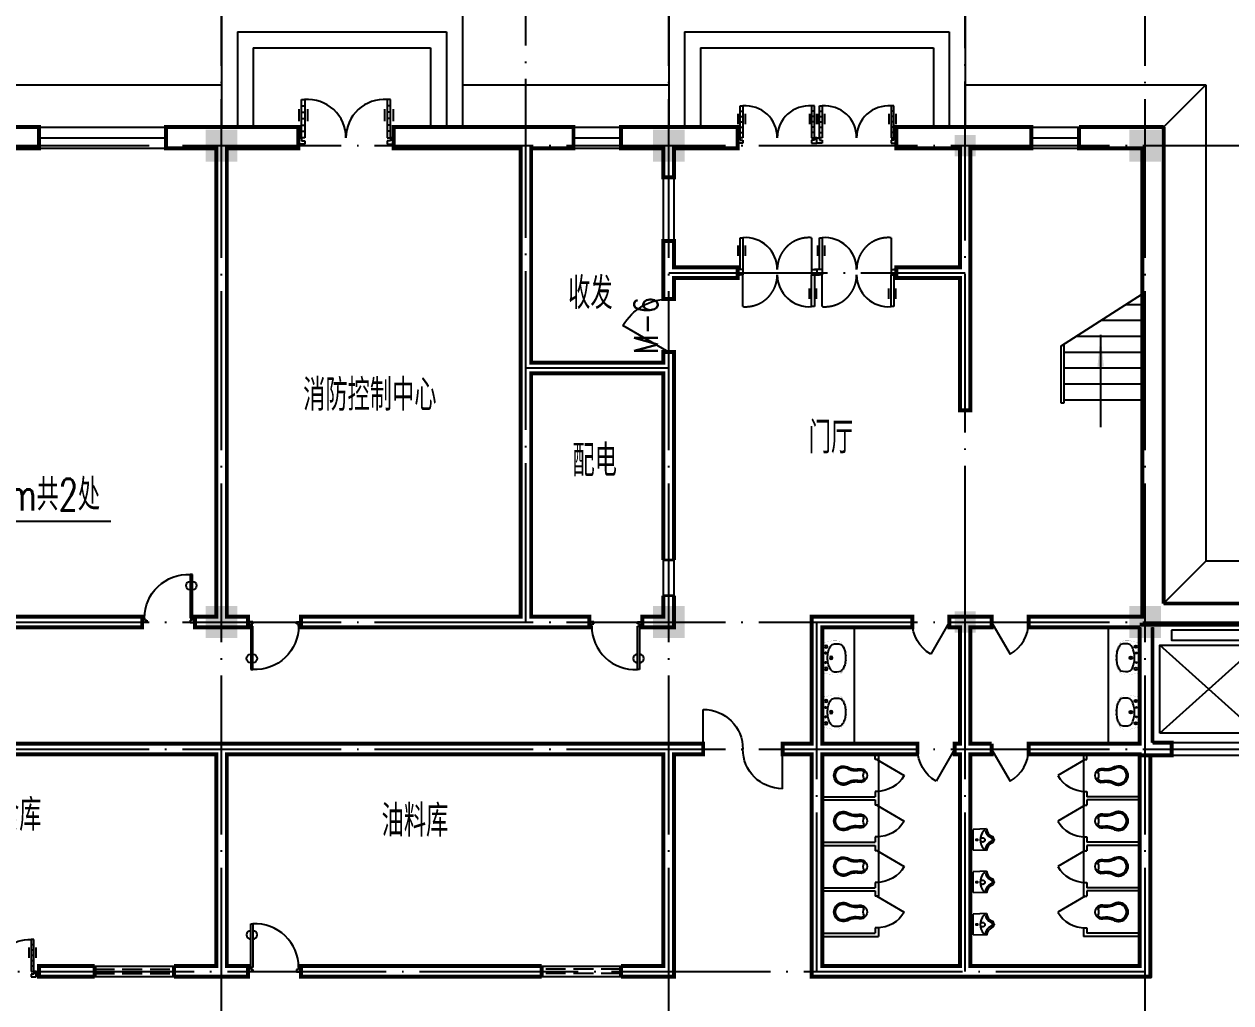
# Model space of a CAD drawing. Extents: x -55219 to 470149, y 494712 to 780039.
# Drawn here: x 1023 to 23823, y 752087 to 770577 of the extents above; entities that cross this region are included whole.
import ezdxf
from ezdxf.enums import TextEntityAlignment as Align

# ---------------------------------------------------------------- set-up
doc = ezdxf.new("R2010")
doc.units = 0
doc.header["$LTSCALE"] = 1500
doc.header["$MEASUREMENT"] = 0
for name, pattern in [('DASH', [0.35, 0.25, -0.1]), ('DASHED2', [0.375, 0.25, -0.125]), ('DOTE', [2.42, 2, -0.2, 0.02, -0.2])]:
    doc.linetypes.add(name, pattern=pattern)
doc.layers.get('0').update_dxf_attribs({"linetype": 'CONTINUOUS'})
for name, color, linetype in [('COLUMN', 7, 'CONTINUOUS'), ('DOTE', 1, 'DOTE'), ('LVTRY', 6, 'CONTINUOUS'), ('MC', 4, 'CONTINUOUS'), ('PUB_DIM', 3, 'CONTINUOUS'), ('PUB_TEXT', 7, 'CONTINUOUS'), ('PUB_WALL', 255, 'CONTINUOUS'), ('STAIR', 2, 'CONTINUOUS'), ('WALL', 255, 'CONTINUOUS'), ('WINDOW', 2, 'CONTINUOUS'), ('WINDOW_TEXT', 7, 'CONTINUOUS')]:
    doc.layers.add(name, color=color, linetype=linetype)
doc.styles.add('_HZTXT', font='txt.shx', dxfattribs={"width": 0.8, "bigfont": 'hztxt.shx'})
doc.styles.add('_SIMPLEX', font='SIMPLEX.shx', dxfattribs={"width": 0.6})
doc.styles.add('SIMPLEX', font='SIMPLEX.SHX')

# ---------------------------------------------------------------- blocks, each defined once
blk = doc.blocks.new('_DBLK')
blk.add_line((-0.5, 0), (0, -0.866))
blk.add_arc((-0.5, 0), 1, 300, 0)
at = {"layer": 'WINDOW_TEXT', "style": 'SIMPLEX', "flags": 9}
blk.add_attdef('A', text='', height=1, dxfattribs=at).set_placement((0, 1.5), align=Align.MIDDLE)
blk = doc.blocks.new('_WBLK')
for p, q in [((-0.5, 0.5), (0.5, 0.5)), ((-0.5, 0), (0.5, 0)), ((-0.5, -0.5), (0.5, -0.5))]:
    blk.add_line(p, q)
at = {"layer": 'WINDOW_TEXT', "style": 'SIMPLEX', "flags": 9}
blk.add_attdef('A', text='', height=1, dxfattribs=at).set_placement((0, 1.5), align=Align.MIDDLE)
blk = doc.blocks.new('M_E11')
for p, q in [((-280, -10), (-280, 0)), ((280, 0), (280, -10)), ((-251, -189), (-251, -186)), ((-248, -183), (-250, -185))]:
    blk.add_line(p, q)
at = {"const_width": 1.5}
for points in [[(-280, 0), (280, 0)], [(-326, -200), (-280, -5)], [(326, -204), (280, -5)]]:
    blk.add_lwpolyline(points, dxfattribs=at)
for points in [[(-326, -200, 0.008223), (-326, -204, 0.149285)], [(-326, -266, 0.149285), (-304, -337, 0.107079), (-231, -408, 0.075625), (-131, -450, 0.062436), (-1, -467, 0.062436), (130, -452, 0.075625), (230, -410, 0.107079), (304, -339, 0.149285), (326, -268, 0.005205), (326, -266, 0.086596)]]:
    blk.add_lwpolyline(points, format="xyb", dxfattribs=at)
at = {"const_width": 1.5, "flags": 128}
for points in [[(-326, -204), (-326, -268)], [(326, -204), (326, -268)]]:
    blk.add_lwpolyline(points, dxfattribs=at)
at = {"flags": 128}
for points in [[(-253, -188, 0.172546), (-250, -358, 0.726395)], [(253, -188, -0.172546), (250, -358, -0.726395)]]:
    blk.add_lwpolyline(points, format="xyb", dxfattribs=at)
for points in [[(253, -188, 0.098208), (193, -141, 0.066287), (110, -111, 0.052428), (0, -100, 0.052428), (-110, -111, 0.066287), (-193, -141, 0.093876), (-251, -186, 0.171377)], [(-250, -358, 0.091341), (-193, -401, 0.066287), (-110, -431, 0.052428), (0, -442, 0.052428), (110, -431, 0.066287), (193, -401, 0.091756), (250, -358, 0.171377)]]:
    blk.add_lwpolyline(points, format="xyb")
for centre, radius in [((-210, -75), 24), ((-210, -75), 24), ((-210, -75), 24), ((-90, -65), 10), ((0, -170), 25), ((0, -170), 15), ((90, -65), 10), ((210, -75), 24)]:
    blk.add_circle(centre, radius)
blk.add_arc((-250, -186), 1, 131.3224, 180)
at = {"width": 0.8, "flags": 9}
for tag in ['XSIZE', 'YSIZE']:
    blk.add_attdef(tag, (0, 0), '', height=0.5, dxfattribs=at)
blk = doc.blocks.new('M_E8')
for p, q in [((-204, -257), (-194, -2)), ((-194, -2), (196, -2)), ((206, -257), (196, -2))]:
    blk.add_line(p, q)
at = {"const_width": 1.5}
for points in [[(-196, 0), (196, 0), (206, -257, -4.356259)], [(-194, -2), (-204, -257, 0.758087)]]:
    blk.add_lwpolyline(points, format="xyb", dxfattribs=at)
for points in [[(-2, -142), (6, -142), (12, -146), (19, -148), (25, -152), (29, -158), (34, -166), (37, -174), (39, -183), (37, -191), (35, -200), (29, -208), (25, -214), (17, -219), (12, -223), (4, -224), (-2, -224), (-6, -224), (-11, -223), (-18, -221), (-26, -217), (-32, -213), (-37, -207), (-42, -199), (-44, -190), (-45, -183), (-42, -173), (-40, -164), (-35, -158), (-31, -150), (-26, -148), (-24, -144), (-18, -143), (-14, -143), (-12, -142), (-8, -142), (-6, -141), (-2, -142)], [(-204, -257), (-194, -258), (-194, -258), (-183, -260), (-175, -261), (-165, -264), (-156, -268), (-147, -271), (-138, -275), (-128, -281), (-119, -287), (-109, -295), (-102, -300), (-94, -308), (-86, -316), (-79, -324), (-74, -332), (-68, -340), (-62, -348), (-58, -356), (-54, -366), (-50, -374), (-43, -383), (-36, -389), (-30, -392), (-23, -395), (-17, -398), (-9, -399), (0, -399), (13, -398), (23, -395), (29, -392), (35, -389), (43, -385), (49, -380), (54, -374), (58, -366), (62, -357), (65, -347), (71, -340), (75, -332), (80, -325), (85, -319), (91, -313), (95, -308), (100, -302), (106, -295), (113, -290), (119, -285), (126, -280), (132, -277), (139, -273), (145, -271), (154, -268), (162, -264), (173, -261), (183, -259), (191, -258), (199, -257), (206, -257)]]:
    blk.add_lwpolyline(points, dxfattribs=at)
for centre, radius in [((-3, -184), 41.7), ((-1, -74), 15)]:
    blk.add_circle(centre, radius)
for centre, radius, start, end in [((-158, -223), 22.7, 134.5857, 206.4573), ((-2, -389), 250, 46.6458, 133.3542), ((162, -222), 16.2, 297.1389, 62.8611), ((-218, -432), 176, 26.1838, 85.5792), ((-198, -412), 179, 22.2984, 83.8043), ((1, -338), 63.3, 194.7447, 345.2553), ((4, -329), 38.6, 202.7778, 341.3609), ((201, -407), 174, 100.5676, 157.7034), ((215, -425), 168, 93.3348, 155.3309)]:
    blk.add_arc(centre, radius, start, end)
blk.add_point((1, -402))
at = {"width": 0.8, "flags": 9}
for tag in ['XSIZE', 'YSIZE']:
    blk.add_attdef(tag, (0, 0), '', height=0.5, dxfattribs=at)
blk = doc.blocks.new('P_WCFL01')
blk.add_lwpolyline([(128, -476, -0.181036), (163, -256, 1.566077), (-163, -256, -0.181036), (-128, -476, 1.18639)], format="xyb", close=True)
for points in [[(99, -482, -0.179698), (137, -242, 1.55292), (-137, -242, -0.179698), (-99, -482, 0.263172), (-65, -574, -0.179698)], [(65, -574, 0.263172), (99, -482, -0.179698)]]:
    blk.add_lwpolyline(points, format="xyb")
blk.add_arc((0, -659), 107, 52.646, 127.354)
blk = doc.blocks.new('M_A1SFU')
blk.add_line((-0.5, 0), (0, -0.866))
blk.add_arc((-0.5, 0), 1, 300, 0)
blk = doc.blocks.new('_FZH')
blk.add_solid([(0.5, 0.5), (0.5, -0.5), (-0.5, 0.5), (-0.5, -0.5)])
blk = doc.blocks.new('M_A19UKF')
for p, q in [((-0.467, -0.003), (-0.467, 0.397)), ((-0.467, 0.397), (-0.433, 0.397)), ((-0.433, 0.397), (-0.433, -0.003)), ((-0.495, 0.298), (-0.495, 0.169)), ((-0.405, 0.298), (-0.405, 0.169)), ((-0.5, -0.003), (-0.5, -0.069)), ((-0.433, -0.003), (-0.5, -0.003)), ((-0.5, -0.003), (-0.5, -0.003)), ((-0.5, -0.069), (-0.5, -0.069)), ((-0.5, -0.069), (-0.467, -0.069)), ((-0.433, -0.003), (-0.467, -0.003)), ((-0.433, -0.069), (-0.467, -0.069)), ((-0.433, -0.003), (-0.433, -0.069)), ((0.433, -0.003), (0.433, -0.069)), ((0.433, -0.003), (0.467, -0.003)), ((0.433, -0.003), (0.5, -0.003)), ((0.433, -0.469), (0.433, -0.069)), ((0.433, -0.069), (0.5, -0.069)), ((0.433, -0.069), (0.467, -0.069)), ((0.5, -0.003), (0.467, -0.003)), ((0.467, -0.069), (0.467, -0.469)), ((0.5, -0.069), (0.467, -0.069)), ((0.5, -0.003), (0.5, -0.069)), ((0.5, -0.003), (0.5, -0.003)), ((0.5, -0.069), (0.5, -0.069)), ((0.405, -0.37), (0.405, -0.242)), ((0.495, -0.37), (0.495, -0.242)), ((0.467, -0.469), (0.433, -0.469))]:
    blk.add_line(p, q)
at = {"linetype": 'DASHED2'}
for p, q in [((0.433, 0.397), (0.433, -0.003)), ((-0.433, -0.469), (-0.433, -0.069))]:
    blk.add_line(p, q, dxfattribs=at)
for centre, start, end in [((-0.4, -0.001), 359.8007, 94.7805), ((0.4, -0.071), 179.8007, 274.7805)]:
    blk.add_arc(centre, 0.4, start, end)
for centre, start, end in [((0.4, -0.001), 85.2195, 180.1993), ((-0.4, -0.071), 265.2195, 0.1993)]:
    blk.add_arc(centre, 0.4, start, end, dxfattribs=at)
blk = doc.blocks.new('M_A21OEG')
for p, q in [((-0.467, 0), (-0.467, 0.4)), ((-0.467, 0), (-0.467, 0.4)), ((-0.467, 0.4), (-0.433, 0.4)), ((-0.467, 0), (-0.467, 0.4)), ((-0.433, 0.4), (-0.433, 0)), ((-0.433, 0.4), (-0.433, 0)), ((0.433, 0.4), (0.433, 0)), ((0.467, 0.4), (0.433, 0.4)), ((0.467, 0), (0.467, 0.4)), ((-0.495, 0.3), (-0.495, 0.172)), ((-0.467, 0.333), (-0.433, 0.333)), ((-0.467, 0.267), (-0.433, 0.267)), ((-0.405, 0.3), (-0.405, 0.172)), ((0.405, 0.3), (0.405, 0.172)), ((0.467, 0.333), (0.433, 0.333)), ((0.467, 0.267), (0.433, 0.267)), ((0.495, 0.3), (0.495, 0.172)), ((-0.467, 0.2), (-0.433, 0.2)), ((-0.467, 0.133), (-0.433, 0.133)), ((0.467, 0.2), (0.433, 0.2)), ((0.467, 0.133), (0.433, 0.133)), ((-0.5, 0), (-0.467, 0)), ((-0.5, -0.067), (-0.5, 0)), ((-0.5, -0.067), (-0.5, 0)), ((-0.467, 0.067), (-0.433, 0.067)), ((-0.467, 0), (-0.467, -0.033)), ((-0.433, 0), (-0.467, 0)), ((-0.433, 0), (-0.467, 0)), ((-0.467, 0), (-0.467, -0.033)), ((-0.433, 0), (-0.467, 0)), ((0.467, 0.067), (0.433, 0.067)), ((0.433, 0), (0.467, 0)), ((0.467, 0), (0.467, -0.033)), ((0.5, 0), (0.467, 0)), ((0.5, -0.067), (0.5, 0)), ((-0.433, -0.067), (-0.5, -0.067)), ((-0.467, -0.033), (-0.433, -0.033)), ((-0.433, -0.033), (-0.433, -0.067)), ((0.467, -0.033), (0.433, -0.033)), ((0.433, -0.033), (0.433, -0.067)), ((0.433, -0.067), (0.5, -0.067))]:
    blk.add_line(p, q)
for centre, start, end in [((-0.4, 0.001), 359.8007, 94.7805), ((0.4, 0.001), 85.2195, 180.1993)]:
    blk.add_arc(centre, 0.4, start, end)
blk = doc.blocks.new('_ARROW')
blk.add_solid([(0, 0), (-1, 0.1), (-1, -0.1)])
blk = doc.blocks.new('M_A22TIB')
for p, q in [((-0.449, 0.076), (-0.449, 0.898)), ((-0.449, 0.898), (-0.408, 0.898)), ((-0.408, 0.898), (-0.408, 0.076)), ((-0.49, 0.076), (-0.449, 0.076)), ((-0.49, -0.006), (-0.49, 0.076)), ((-0.449, 0.076), (-0.449, 0.035)), ((-0.408, 0.076), (-0.449, 0.076)), ((-0.449, 0.035), (-0.408, 0.035)), ((-0.408, 0.035), (-0.408, -0.006)), ((0.455, 0.035), (0.414, 0.035)), ((0.414, 0.035), (0.414, -0.006)), ((0.496, 0.076), (0.455, 0.076)), ((0.455, 0.076), (0.455, 0.035)), ((0.496, -0.006), (0.496, 0.076)), ((-0.408, -0.006), (-0.49, -0.006)), ((-0.49, -0.006), (-0.49, -0.006)), ((0.414, -0.006), (0.496, -0.006)), ((0.496, -0.006), (0.496, -0.006))]:
    blk.add_line(p, q)
for centre, radius, start, end in [((-0.449, 0.689), 0.0791, 90, 270), ((-0.367, 0.077), 0.822, 359.9283, 92.866), ((-0.408, 0.689), 0.0791, 270, 90)]:
    blk.add_arc(centre, radius, start, end)
blk = doc.blocks.new('M_A11UZJ')
for p, q in [((0.5, 0), (0.5, 0.5)), ((-0.5, -0.5), (-0.5, 0))]:
    blk.add_line(p, q)
for centre, start, end in [((-0.5, 0), 0, 0), ((0.5, 0), 90, 180), ((-0.5, 0), 270, 0)]:
    blk.add_arc(centre, 0.5, start, end)

msp = doc.modelspace()

# ---------------------------------------------------------------- linework, layer by layer
at = {"linetype": 'DASH'}
for p, q in [((2352.8, 752721.4), (3852.8, 752721.4)), ((12302.8, 752721.4), (10802.8, 752721.4)), ((2352.8, 752641.4), (3852.8, 752641.4)), ((12302.8, 752641.4), (10802.8, 752641.4))]:
    msp.add_line(p, q, dxfattribs=at)
at = {"linetype": 'DASH', "const_width": 75}
for points in [[(2352.8, 752581.4), (2352.8, 752781.4)], [(3852.8, 752581.4), (3852.8, 752781.4)], [(10802.8, 752781.4), (10802.8, 752581.4)], [(12302.8, 752781.4), (12302.8, 752581.4)]]:
    msp.add_lwpolyline(points, dxfattribs=at)
at = {"layer": 'DOTE'}
for p, q in [((4752.8, 700819.4), (4752.8, 771056.2)), ((10502.8, 759281.4), (10502.8, 771056.2)), ((13202.8, 700819.4), (13202.8, 771056.2)), ((18802.8, 759231.4), (18802.8, 771056.2)), ((22202.8, 700819.4), (22202.8, 771056.2)), ((-39547.2, 768281.4), (32802.8, 768281.4)), ((13202.8, 765881.4), (18802.8, 765881.4)), ((10502.8, 764081.4), (13202.8, 764081.4)), ((-39547.2, 759281.4), (35005.6, 759281.4)), ((16002.8, 752681.4), (16002.8, 759281.4)), ((18802.8, 752681.4), (18802.8, 759281.4)), ((-39547.2, 756881.4), (22202.8, 756881.4)), ((22202.8, 756881.4), (24602.8, 756881.4)), ((-20547.2, 752681.4), (22202.8, 752681.4))]:
    msp.add_line(p, q, dxfattribs=at)
at = {"layer": 'LVTRY'}
for p, q in [((-12147.2, 769431.4), (4752.8, 769431.4)), ((9302.8, 769431.4), (13202.8, 769431.4)), ((18802.8, 769431.4), (23352.3, 769431.4)), ((22552.8, 768631.4), (23352.3, 769431.4)), ((23352.8, 769430.9), (23352.8, 760431.9)), ((20612.8, 764493), (22152.8, 765478.9)), ((-7497.1, 761184.8), (2663.1, 761184.8)), ((22552.8, 759631.4), (23353.3, 760431.4)), ((23353.3, 760431.4), (23352.8, 760431.9)), ((24802.8, 760431.4), (23353.3, 760431.4)), ((16702.8, 759181.4), (16702.8, 756981.4)), ((21502.8, 759181.4), (21502.8, 756981.4)), ((24333.7, 758847.3), (22482.1, 757179.7)), ((24333.7, 757179.7), (22482.1, 758847.3)), ((17102.8, 756681.7), (17102.8, 756781.4)), ((17163.5, 756781.4), (17163.5, 756681.7)), ((17163.5, 756781.4), (17163.5, 754202.1)), ((21042.1, 756781.4), (21042.1, 756681.7)), ((21042.1, 756781.4), (21042.1, 754102.6)), ((21102.8, 756681.7), (21102.8, 756781.4)), ((17162.8, 756681.7), (17102.8, 756681.7)), ((21042.8, 756681.7), (21102.8, 756681.7)), ((17102.8, 756081.4), (17102.8, 755981.4)), ((17162.8, 756081.4), (17102.8, 756081.4)), ((17162.8, 756081.4), (17162.8, 755821.4)), ((21042.8, 756081.4), (21042.8, 755821.4)), ((21042.8, 756081.4), (21102.8, 756081.4)), ((21102.8, 756081.4), (21102.8, 755981.4)), ((16102.8, 755981.4), (17102.8, 755981.4)), ((16102.8, 755981.4), (17102.8, 755981.4)), ((16102.8, 755921.4), (17102.8, 755921.4)), ((17102.8, 755921.4), (17102.8, 755821.4)), ((22102.8, 755981.4), (21102.8, 755981.4)), ((22102.8, 755981.4), (21102.8, 755981.4)), ((21102.8, 755921.4), (21102.8, 755821.4)), ((22102.8, 755921.4), (21102.8, 755921.4)), ((17162.8, 755821.4), (17102.8, 755821.4)), ((21042.8, 755821.4), (21102.8, 755821.4)), ((17162.8, 755221.7), (17102.8, 755221.7)), ((17102.8, 755221.7), (17102.8, 755121.7)), ((17162.8, 755221.7), (17162.8, 754961.7)), ((21042.8, 755221.7), (21102.8, 755221.7)), ((21042.8, 755221.7), (21042.8, 754961.7)), ((21102.8, 755221.7), (21102.8, 755121.7)), ((16102.8, 755121.7), (17102.8, 755121.7)), ((16102.8, 755121.7), (17102.8, 755121.7)), ((16102.8, 755061.7), (17102.8, 755061.7)), ((17102.8, 755061.7), (17102.8, 754961.7)), ((17162.8, 754961.7), (17102.8, 754961.7)), ((21042.8, 754961.7), (21102.8, 754961.7)), ((22102.8, 755121.7), (21102.8, 755121.7)), ((22102.8, 755121.7), (21102.8, 755121.7)), ((22102.8, 755061.7), (21102.8, 755061.7)), ((21102.8, 755061.7), (21102.8, 754961.7)), ((16102.8, 754262.1), (17102.8, 754262.1)), ((16102.8, 754262.1), (17102.8, 754262.1)), ((17102.8, 754362.1), (17102.8, 754262.1)), ((17162.8, 754362.1), (17102.8, 754362.1)), ((17163.5, 754362.1), (17163.5, 754102.6)), ((21042.1, 754362.1), (21042.1, 754202.1)), ((21042.8, 754362.1), (21102.8, 754362.1)), ((21102.8, 754362.1), (21102.8, 754262.1)), ((22102.8, 754262.1), (21102.8, 754262.1)), ((22102.8, 754262.1), (21102.8, 754262.1)), ((16102.8, 754202.1), (17102.8, 754202.1)), ((16102.8, 754202.1), (17102.8, 754202.1)), ((17102.8, 754202.1), (17102.8, 754102.1)), ((17163, 754102.1), (17102.8, 754102.1)), ((17163.5, 754102.6), (17163, 754102.1)), ((21042.6, 754102.1), (21042.1, 754102.6)), ((21042.6, 754102.1), (21102.8, 754102.1)), ((22102.8, 754202.1), (21102.8, 754202.1)), ((21102.8, 754202.1), (21102.8, 754102.1)), ((22102.8, 754202.1), (21102.8, 754202.1)), ((16102.8, 753402.4), (17102.8, 753402.4)), ((16102.8, 753402.4), (17102.8, 753402.4)), ((16102.8, 753342.4), (17163.5, 753342.4)), ((17102.8, 753502.4), (17102.8, 753402.4)), ((17162.8, 753502.4), (17102.8, 753502.4)), ((17163.5, 753502.4), (17163.5, 753342.4)), ((21042.1, 753502.4), (21042.1, 753342.4)), ((22102.8, 753342.4), (21042.1, 753342.4)), ((21042.8, 753502.4), (21102.8, 753502.4)), ((21102.8, 753502.4), (21102.8, 753402.4)), ((22102.8, 753402.4), (21102.8, 753402.4)), ((22102.8, 753402.4), (21102.8, 753402.4))]:
    msp.add_line(p, q, dxfattribs=at)
at = {"layer": 'LVTRY', "const_width": 50}
for points in [[(13102.8, 760451.4), (13302.8, 760451.4)], [(13302.8, 759781.4), (13102.8, 759781.4)]]:
    msp.add_lwpolyline(points, dxfattribs=at)
at = {"layer": 'LVTRY'}
for points in [[(22699.8, 759126), (22699.8, 758936.1), (24113.7, 758936.1), (24113.7, 759126)], [(22482.1, 757179.7), (22482.1, 758847.3), (24333.7, 758847.3), (24333.7, 757179.7)]]:
    msp.add_lwpolyline(points, close=True, dxfattribs=at)
at = {"layer": 'MC', "linetype": 'Continuous'}
for p, q in [((24103.2, 757001.4), (22703.2, 757001.4)), ((24103.2, 756761.4), (22703.2, 756761.4))]:
    msp.add_line(p, q, dxfattribs=at)
at = {"layer": 'PUB_DIM'}
msp.add_lwpolyline([(21363.3, 764707.5), (21363.3, 762961)], dxfattribs=at)
at = {"layer": 'PUB_WALL', "const_width": 75}
for points in [[(1302.8, 768631.4), (-247.2, 768631.4), (-247.2, 768231.4), (1302.8, 768231.4)], [(3702.8, 768631.4), (6202.8, 768631.4), (6202.8, 768231.4), (4852.8, 768231.4), (4852.8, 759381.4), (5252.8, 759381.4), (5252.8, 759181.4), (4852.8, 759181.4), (4252.8, 759181.4), (4252.8, 759381.4), (4652.8, 759381.4), (4652.8, 768231.4), (3702.8, 768231.4)], [(13302.8, 768231.4), (14502.8, 768231.4), (14502.8, 768631.4), (12302.8, 768631.4), (12302.8, 768231.4), (13102.8, 768231.4), (13102.8, 767681.4), (13302.8, 767681.4)], [(17502.8, 765781.4), (17502.8, 765981.4), (18702.8, 765981.4), (18702.8, 768231.4), (17502.8, 768231.4), (17502.8, 768631.4), (20052.8, 768631.4), (20052.8, 768231.4), (18902.8, 768231.4), (18902.8, 763281.4), (18702.8, 763281.4), (18702.8, 765781.4)], [(13302.8, 765781.4), (14502.8, 765781.4), (14502.8, 765981.4), (13302.8, 765981.4), (13302.8, 766481.4), (13102.8, 766481.4), (13102.8, 765381.4), (13302.8, 765381.4)]]:
    msp.add_lwpolyline(points, close=True, dxfattribs=at)
for points in [[(13102.8, 760451.4), (13102.8, 763981.4), (10602.8, 763981.4), (10602.8, 759381.4), (11702.8, 759381.4), (11702.8, 759181.4), (6252.8, 759181.4), (6252.8, 759381.4), (10402.8, 759381.4), (10402.8, 768231.4), (8002.8, 768231.4), (8002.8, 768631.4), (11402.8, 768631.4), (11402.8, 768231.4), (10602.8, 768231.4), (10602.8, 764181.4), (13102.8, 764181.4), (13102.8, 764381.4), (13302.8, 764381.4), (13302.8, 760451.4)], [(22102.8, 759181.4), (20002.8, 759181.4), (20002.8, 759381.4), (22152.8, 759381.4), (22152.8, 768231.4), (20952.8, 768231.4), (20952.8, 768631.4)], [(20952.8, 768631.4), (22552.8, 768631.4)], [(22552.8, 768631.4), (22552.8, 759631.4)], [(13302.8, 759781.4), (13302.8, 759181.4), (12702.8, 759181.4), (12702.8, 759381.4), (13102.8, 759381.4), (13102.8, 759781.4)], [(13102.8, 759381.4), (13102.8, 759581.4)], [(22552.8, 759631.4), (26002.8, 759631.4), (26002.8, 759231.4), (24722.8, 759231.4), (22102.8, 759231.4)], [(273.2, 759381.4), (3252.8, 759381.4), (3252.8, 759181.4), (273.2, 759181.4)], [(17902.8, 756781.4), (17902.8, 756981.4), (16102.8, 756981.4), (16102.8, 759181.4), (17802.8, 759181.4), (17802.8, 759381.4), (15902.8, 759381.4), (15902.8, 756981.4), (15352.8, 756981.4), (15352.8, 756781.4), (15902.8, 756781.4), (15902.8, 752581.4), (22302.3, 752581.4), (22302.8, 752581.9), (22302.8, 756761.4)], [(17902.8, 756781.4), (16102.8, 756781.4), (16102.8, 752781.4), (18702.8, 752781.4), (18702.8, 756781.4), (18602.8, 756781.4), (18602.8, 756981.4), (18702.8, 756981.4), (18702.8, 759181.4), (18502.8, 759181.4), (18502.8, 759381.4), (19302.8, 759381.4), (19302.8, 759181.4), (18902.8, 759181.4), (18902.8, 756981.4), (19302.8, 756981.4)], [(22102.8, 759181.4), (22102.8, 756981.4), (20002.8, 756981.4), (20002.8, 756781.4), (22102.8, 756781.4), (22102.8, 752781.4), (18902.8, 752781.4), (18902.8, 756781.4), (19302.8, 756781.4), (19302.8, 756981.4)], [(22342.8, 759231.4), (24482.8, 759231.4), (24482.8, 757001.4), (24103.2, 757001.4), (24103.2, 756761.4), (24722.3, 756761.4), (24722.8, 756761.9), (24722.8, 759231.4)], [(22342.8, 759181.4), (22342.8, 757001.4)], [(12302.8, 752581.4), (13302.8, 752581.4), (13302.8, 756781.4), (13852.8, 756781.4), (13852.8, 756981.4), (13302.8, 756981.4), (-8807.2, 756981.4)], [(-2797.2, 752781.4), (-3597.2, 752781.4), (-3597.2, 756781.4), (4652.8, 756781.4), (4652.8, 752781.4), (3852.8, 752781.4)], [(3852.8, 752581.4), (5252.8, 752581.4), (5252.8, 752781.4), (4852.8, 752781.4), (4852.8, 756781.4), (13102.8, 756781.4), (13102.8, 752781.4), (12302.8, 752781.4)], [(2352.8, 752781.4), (1302.8, 752781.4), (1302.8, 752581.4), (2352.8, 752581.4)], [(10802.8, 752781.4), (6252.8, 752781.4), (6252.8, 752581.4), (10802.8, 752581.4)]]:
    msp.add_lwpolyline(points, dxfattribs=at)
at = {"layer": 'PUB_WALL', "linetype": 'Continuous', "const_width": 75}
msp.add_lwpolyline([(22342.8, 757001.4), (22703.2, 757001.4), (22703.2, 756761.4), (22102.8, 756761.4)], dxfattribs=at)
at = {"layer": 'STAIR'}
for p, q in [((22152.8, 766541.6), (22152.8, 764181.4)), ((21844.2, 765281.4), (22152.8, 765281.4)), ((21375.6, 764981.4), (22152.8, 764981.4)), ((20672.8, 763421.4), (20672.8, 764531.4)), ((20907.1, 764681.4), (22152.8, 764681.4)), ((20612.8, 764493), (20612.8, 763421.4)), ((20672.8, 764381.4), (22152.8, 764381.4)), ((20672.8, 764081.4), (22152.8, 764081.4)), ((20672.8, 763781.4), (22152.8, 763781.4)), ((20612.8, 763421.4), (20672.8, 763421.4)), ((20672.8, 763481.4), (22152.8, 763481.4))]:
    msp.add_line(p, q, dxfattribs=at)
at = {"layer": 'WALL'}
for p, q in [((-247.2, 768631.4), (1302.8, 768631.4)), ((1302.8, 768631.4), (1302.8, 768231.4)), ((3702.8, 768631.4), (3702.8, 768231.4)), ((3702.8, 768631.4), (6202.8, 768631.4)), ((6202.8, 768631.4), (6202.8, 768231.4)), ((8002.8, 768631.4), (11402.8, 768631.4)), ((8002.8, 768631.4), (8002.8, 768231.4)), ((11402.8, 768631.4), (11402.8, 768231.4)), ((12302.8, 768631.4), (14502.8, 768631.4)), ((12302.8, 768631.4), (12302.8, 768231.4)), ((14502.8, 768231.4), (14502.8, 768631.4)), ((17502.8, 768631.4), (20052.8, 768631.4)), ((17502.8, 768231.4), (17502.8, 768631.4)), ((20052.8, 768631.4), (20052.8, 768231.4)), ((20952.8, 768631.4), (22552.8, 768631.4)), ((20952.8, 768631.4), (20952.8, 768231.4)), ((22552.8, 768631.4), (22552.8, 759631.4)), ((-247.2, 768231.4), (1302.8, 768231.4)), ((3702.8, 768231.4), (4652.8, 768231.4)), ((4652.8, 768231.4), (4652.8, 759381.4)), ((4852.8, 768231.4), (4852.8, 759381.4)), ((4852.8, 768231.4), (6202.8, 768231.4)), ((8002.8, 768231.4), (10402.8, 768231.4)), ((10402.8, 768231.4), (10402.8, 759381.4)), ((10602.8, 768231.4), (11402.8, 768231.4)), ((10602.8, 768231.4), (10602.8, 764181.4)), ((12302.8, 768231.4), (13102.8, 768231.4)), ((13102.8, 767681.4), (13102.8, 768231.4)), ((13302.8, 768231.4), (14502.8, 768231.4)), ((13302.8, 767681.4), (13302.8, 768231.4)), ((17502.8, 768231.4), (18702.8, 768231.4)), ((18702.8, 768231.4), (18702.8, 765981.4)), ((18902.8, 768231.4), (20052.8, 768231.4)), ((18902.8, 768231.4), (18902.8, 763281.4)), ((20952.8, 768231.4), (22152.8, 768231.4)), ((22152.8, 768231.4), (22152.8, 759381.4)), ((13302.8, 767681.4), (13102.8, 767681.4)), ((13102.8, 765381.4), (13102.8, 766481.4)), ((13302.8, 766481.4), (13102.8, 766481.4)), ((13302.8, 765981.4), (13302.8, 766481.4)), ((13302.8, 765981.4), (14502.8, 765981.4)), ((14502.8, 765981.4), (14502.8, 765781.4)), ((17502.8, 765981.4), (18702.8, 765981.4)), ((17502.8, 765981.4), (17502.8, 765781.4)), ((13302.8, 765781.4), (14502.8, 765781.4)), ((13302.8, 765381.4), (13302.8, 765781.4)), ((17502.8, 765781.4), (18702.8, 765781.4)), ((18702.8, 765781.4), (18702.8, 763281.4)), ((13302.8, 765381.4), (13102.8, 765381.4)), ((13102.8, 764181.4), (13102.8, 764381.4)), ((13102.8, 764381.4), (13302.8, 764381.4)), ((13302.8, 759181.4), (13302.8, 764381.4)), ((13102.8, 764181.4), (10602.8, 764181.4)), ((10602.8, 763981.4), (10602.8, 759381.4)), ((13102.8, 763981.4), (10602.8, 763981.4)), ((13102.8, 759381.4), (13102.8, 763981.4)), ((18902.8, 763281.4), (18702.8, 763281.4)), ((13102.8, 759381.4), (13102.8, 759581.4)), ((22552.8, 759631.4), (26002.8, 759631.4)), ((-2197.2, 759381.4), (3252.8, 759381.4)), ((3252.8, 759381.4), (3252.8, 759181.4)), ((4252.8, 759381.4), (4652.8, 759381.4)), ((4252.8, 759381.4), (4252.8, 759181.4)), ((5252.8, 759381.4), (4852.8, 759381.4)), ((5252.8, 759381.4), (5252.8, 759181.4)), ((6252.8, 759381.4), (6252.8, 759181.4)), ((10402.8, 759381.4), (6252.8, 759381.4)), ((11702.8, 759381.4), (10602.8, 759381.4)), ((11702.8, 759381.4), (11702.8, 759181.4)), ((13102.8, 759381.4), (12702.8, 759381.4)), ((12702.8, 759381.4), (12702.8, 759181.4)), ((15902.8, 759381.4), (15902.8, 756981.4)), ((17802.8, 759381.4), (15902.8, 759381.4)), ((17802.8, 759181.4), (17802.8, 759381.4)), ((19302.8, 759381.4), (18502.8, 759381.4)), ((18502.8, 759181.4), (18502.8, 759381.4)), ((19302.8, 759181.4), (19302.8, 759381.4)), ((22152.8, 759381.4), (20002.8, 759381.4)), ((20002.8, 759181.4), (20002.8, 759381.4)), ((-2197.2, 759181.4), (3252.8, 759181.4)), ((4252.8, 759181.4), (4852.8, 759181.4)), ((5252.8, 759181.4), (4852.8, 759181.4)), ((11702.8, 759181.4), (6252.8, 759181.4)), ((13302.8, 759181.4), (12702.8, 759181.4)), ((16102.8, 759181.4), (16102.8, 756981.4)), ((16102.8, 759181.4), (17802.8, 759181.4)), ((18502.8, 759181.4), (18702.8, 759181.4)), ((18702.8, 759181.4), (18702.8, 756981.4)), ((18902.8, 759181.4), (18902.8, 756981.4)), ((19302.8, 759181.4), (18902.8, 759181.4)), ((22102.8, 759181.4), (20002.8, 759181.4)), ((22102.8, 759231.4), (24722.8, 759231.4)), ((22102.8, 759181.4), (22102.8, 756981.4)), ((22342.8, 759231.4), (24482.8, 759231.4)), ((22342.8, 759181.4), (22342.8, 757001.4)), ((22703.2, 757001.4), (22342.8, 757001.4)), ((-8807.2, 756981.4), (13302.8, 756981.4)), ((-3597.2, 756781.4), (4652.8, 756781.4)), ((4652.8, 752781.4), (4652.8, 756781.4)), ((4852.8, 752781.4), (4852.8, 756781.4)), ((4852.8, 756781.4), (13102.8, 756781.4)), ((13102.8, 752781.4), (13102.8, 756781.4)), ((13302.8, 756981.4), (13852.8, 756981.4)), ((13302.8, 756781.4), (13852.8, 756781.4)), ((13302.8, 756781.4), (13302.8, 752581.4)), ((13852.8, 756781.4), (13852.8, 756981.4)), ((15352.8, 756981.4), (15902.8, 756981.4)), ((15352.8, 756781.4), (15352.8, 756981.4)), ((15352.8, 756781.4), (15902.8, 756781.4)), ((15902.8, 756781.4), (15902.8, 752581.4)), ((16102.8, 756981.4), (17902.8, 756981.4)), ((16102.8, 756781.4), (16102.8, 752781.4)), ((16102.8, 756781.4), (17902.8, 756781.4)), ((17902.8, 756781.4), (17902.8, 756981.4)), ((18602.8, 756981.4), (18702.8, 756981.4)), ((18602.8, 756781.4), (18602.8, 756981.4)), ((18602.8, 756781.4), (18702.8, 756781.4)), ((18702.8, 756781.4), (18702.8, 752781.4)), ((19302.8, 756981.4), (18902.8, 756981.4)), ((18902.8, 756781.4), (18902.8, 752781.4)), ((19302.8, 756781.4), (18902.8, 756781.4)), ((19302.8, 756981.4), (19302.8, 756781.4)), ((22102.8, 756981.4), (20002.8, 756981.4)), ((20002.8, 756981.4), (20002.8, 756781.4)), ((22102.8, 756781.4), (20002.8, 756781.4)), ((22102.8, 752781.4), (22102.8, 756781.4)), ((22703.2, 756761.4), (22102.8, 756761.4)), ((22302.8, 752581.9), (22302.8, 756761.4)), ((1302.8, 752781.4), (4652.8, 752781.4)), ((1302.8, 752781.4), (1302.8, 752581.4)), ((5252.8, 752781.4), (4852.8, 752781.4)), ((5252.8, 752781.4), (5252.8, 752581.4)), ((6252.8, 752781.4), (6252.8, 752581.4)), ((6252.8, 752781.4), (13102.8, 752781.4)), ((16102.8, 752781.4), (18702.8, 752781.4)), ((18902.8, 752781.4), (22102.8, 752781.4)), ((5252.8, 752581.4), (1302.8, 752581.4)), ((13302.8, 752581.4), (6252.8, 752581.4)), ((15902.8, 752581.4), (22302.3, 752581.4)), ((22302.3, 752581.4), (22302.8, 752581.9))]:
    msp.add_line(p, q, dxfattribs=at)
at = {"layer": 'WALL', "linetype": 'Continuous'}
msp.add_line((22703.2, 757001.4), (22703.2, 756761.4), dxfattribs=at)
at = {"layer": 'WINDOW'}
for p, q in [((4752.8, 770731.6), (4752.8, 768631.4)), ((9302.8, 770731.6), (9302.8, 768631.4)), ((13202.8, 770731.6), (13202.8, 768631.4)), ((18802.8, 770731.6), (18802.8, 768631.4)), ((5052.8, 770431.6), (5052.8, 768631.4)), ((5052.8, 770431.6), (9002.8, 770431.6)), ((9002.8, 770431.6), (9002.8, 768631.4)), ((13502.8, 770431.6), (13502.8, 768631.4)), ((13502.8, 770431.6), (18502.3, 770431.6)), ((18502.3, 770431.6), (18502.8, 770431.1)), ((18502.8, 770431.1), (18502.8, 768631.4)), ((5352.8, 770131.6), (5352.8, 768631.4)), ((5352.8, 770131.6), (8702.8, 770131.6)), ((8702.8, 770131.6), (8702.8, 768631.4)), ((13802.8, 770131.6), (13802.8, 768631.4)), ((13802.8, 770131.6), (18202.3, 770131.6)), ((18202.3, 770131.6), (18202.8, 770131.1)), ((18202.8, 770131.1), (18202.8, 768631.4)), ((17103.1, 756781.4), (16403.1, 756781.4)), ((21802.8, 756781.4), (21102.8, 756781.4))]:
    msp.add_line(p, q, dxfattribs=at)

# ---------------------------------------------------------------- block references
at = {"layer": 'COLUMN'}
for p, xscale, yscale, zscale in [((4752.8, 768281.4), 600, 600, 600), ((13202.8, 768281.4), 600, 600, 600), ((18802.8, 768281.4), 400, 400, 400), ((22202.8, 768281.4), 600, 600, 600), ((4752.8, 759281.4), 600, 600, 600), ((13202.8, 759281.4), 600, 600, 600), ((22202.8, 759281.4), 600, 600, 600), ((18802.8, 759281.4), 400, 400, 400)]:
    msp.add_blockref('_FZH', p, dxfattribs=dict(at, xscale=xscale, yscale=yscale, zscale=zscale))
at = {"layer": 'LVTRY', "xscale": -1}
for name, p, rotation in [('M_E11', (16102.8, 758606.2), 89.99999999999999), ('M_E11', (16102.8, 757578.6), 89.99999999999999), ('P_WCFL01', (16322.2, 756381.4), 90.00000000000455), ('P_WCFL01', (16322.2, 755521.7), 90.00000000000455), ('P_WCFL01', (16322.2, 754662.1), 90.00000000000455), ('P_WCFL01', (16322.2, 753802.4), 90.00000000000455)]:
    msp.add_blockref(name, p, dxfattribs=dict(at, rotation=rotation))
at = {"layer": 'LVTRY'}
for name, p, rotation in [('M_E11', (22102.8, 758606.2), 270), ('M_E11', (22102.8, 757578.6), 270), ('P_WCFL01', (21883.4, 756381.4), 269.9999999999955), ('P_WCFL01', (21883.4, 755521.7), 269.9999999999955), ('M_E8', (18950, 755167.6), 90), ('P_WCFL01', (21883.4, 754662.1), 269.9999999999955), ('M_E8', (18950, 754367.6), 90), ('P_WCFL01', (21883.4, 753802.4), 269.9999999999955), ('M_E8', (18950, 753567.6), 90)]:
    msp.add_blockref(name, p, dxfattribs=dict(at, rotation=rotation))
at = {"layer": 'PUB_DIM', "xscale": 600, "yscale": 600, "zscale": 600, "rotation": 89.99999999999999}
msp.add_blockref('_ARROW', (21363.3, 764707.5), dxfattribs=at)
at = {"layer": 'WINDOW'}
for name, p, xscale, yscale, zscale in [('M_A21OEG', (7102.8, 768431.4), 1800, 1800, 1800), ('M_A21OEG', (15252.8, 768431.4), 1500, 1500, 1500), ('M_A21OEG', (16752.8, 768431.4), 1500, 1500, 1500), ('_WBLK', (2502.8, 768431.4), 2400, 399.9999999999853, 2400), ('_WBLK', (11852.8, 768431.4), 900, 400, 900), ('_WBLK', (20502.8, 768431.4), 900, 400.0000000000582, 900), ('M_A19UKF', (15252.8, 765944.7), 1500, 1500, 1500), ('M_A19UKF', (16752.8, 765944.7), 1500, 1500, 1500), ('_DBLK', (18152.8, 759281.4), -700, 700, 700), ('_DBLK', (19652.8, 759281.4), 700, 700, 700), ('_DBLK', (19652.8, 756881.4), 700, 700, 700)]:
    msp.add_blockref(name, p, dxfattribs=dict(at, xscale=xscale, yscale=yscale, zscale=zscale))
for name, p, xscale, yscale, zscale, rotation in [('_WBLK', (13202.8, 767081.4), 1200, 200, 1200, 89.99999999999999), ('M_A22TIB', (3752.8, 759281.4), 1000, -1000, 1000, 180), ('M_A22TIB', (5752.8, 759281.4), -1000, 1000, 1000, 180), ('M_A22TIB', (12202.8, 759281.4), 1000, 1000, 1000, 180), ('M_A11UZJ', (14602.8, 756881.4), 1500, -1500, 1500, 180), ('_DBLK', (18252.8, 756881.4), 700, -700, 700, 180), ('M_A1SFU', (17132.8, 756381.7), -600, 600, 600, 89.99999999999999), ('M_A1SFU', (21072.8, 756382.1), 600, 600, 600, 270), ('M_A1SFU', (17132.8, 755521.7), -600, 600, 600, 89.99999999999999), ('M_A1SFU', (21072.8, 755521.7), 600, 600, 600, 270), ('M_A1SFU', (17132.8, 754662.1), -600, 600, 600, 89.99999999999999), ('M_A1SFU', (21072.8, 754662.1), 600, 600, 600, 270), ('M_A1SFU', (17132.8, 753802.4), -600, 600, 600, 89.99999999999999), ('M_A1SFU', (21072.8, 753802.4), 600, 600, 600, 270), ('M_A22TIB', (5752.8, 752681.4), -1000, -1000, 1000, 180), ('M_A21OEG', (502.8, 752681.4), 1500, -1500, 1500, 180)]:
    msp.add_blockref(name, p, dxfattribs=dict(at, xscale=xscale, yscale=yscale, zscale=zscale, rotation=rotation))
ref = msp.add_blockref('_DBLK', (13202.8, 764881.4), dxfattribs=dict(at, xscale=-1000, yscale=1000, zscale=1000, rotation=270))
ref.add_attrib('A', 'M-6', dxfattribs={"layer": 'WINDOW_TEXT', "height": 450, "rotation": 90, "style": '_SIMPLEX', "width": 0.8, "flags": 8}).set_placement((12772.7, 764881.4), align=Align.MIDDLE)

# ---------------------------------------------------------------- texts
at = {"layer": 'PUB_TEXT', "style": '_HZTXT', "width": 0.7}
for s, p in [('收发', (11301.8, 765194.2)), ('消防控制中心', (6294.5, 763271.7)), ('门厅', (15847.7, 762466.6)), ('配电', (11383.6, 762031.1)), ('底标高3.72m共2处', (-1802.7, 761387.3)), ('主食库', (89.3, 755336.1)), ('油料库', (7776.8, 755228.8))]:
    msp.add_text(s, height=600, dxfattribs=at).set_placement(p)

doc.saveas('drawing.dxf')
